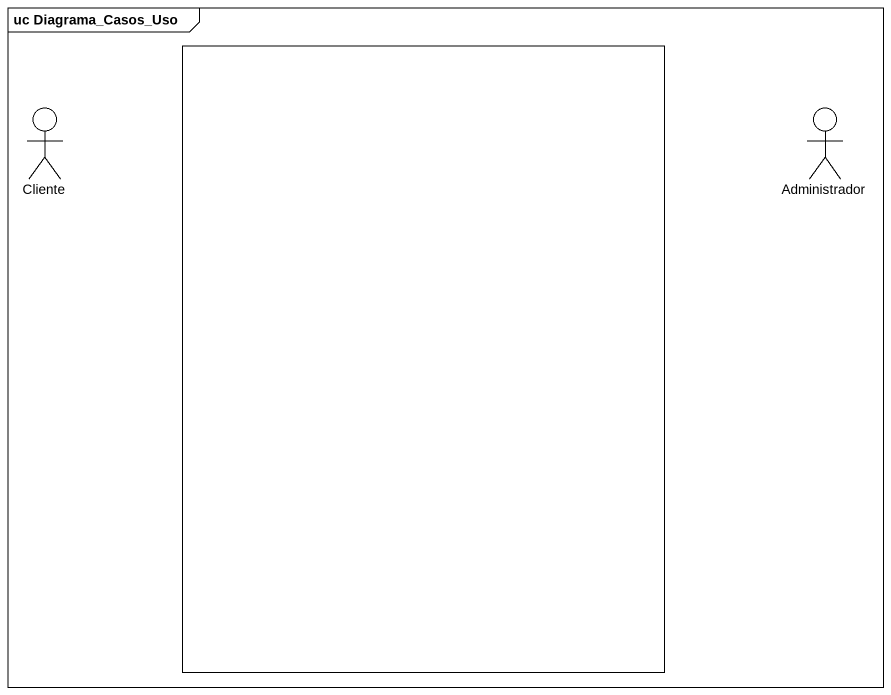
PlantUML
@startuml
mainframe uc Diagrama_Casos_Uso
rectangle " " as rectangle1
actor Cliente
actor Administrador
@enduml
